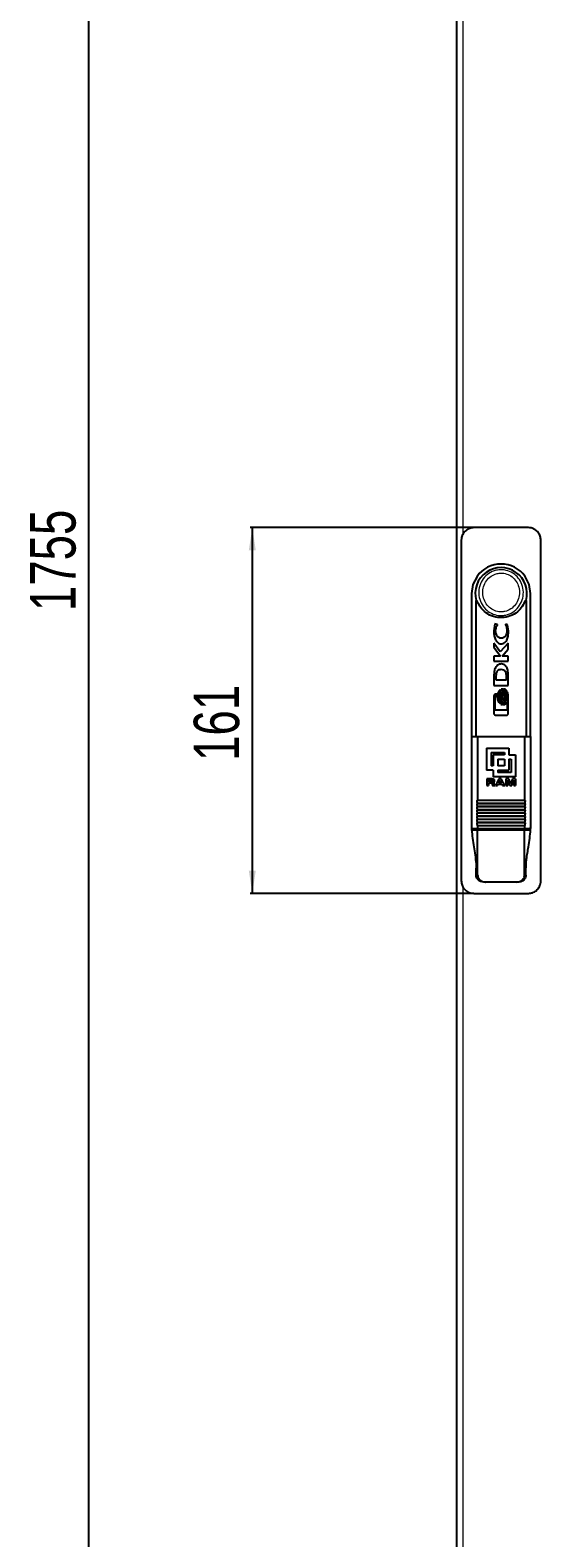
# Model space of a CAD drawing. Header units: millimetres. Extents: x -847 to 1903, y -1011 to 1043.
# Drawn here: x -847 to -622, y -348 to 316 of the extents above; entities that cross this region are included whole.
import ezdxf

# ---------------------------------------------------------------- set-up
doc = ezdxf.new("R2010")
doc.units = ezdxf.units.MM
doc.layers.add('FORMAT', color=7, linetype='Continuous')
doc.styles.add('SLDTEXTSTYLE0', font='TXT', dxfattribs={"width": 0.75})
doc.dimstyles.new('SLDDIMSTYLE0', dxfattribs={"dimtxt": 20, "dimasz": 10, "dimexe": 0, "dimexo": 0.0625, "dimgap": 5, "dimtad": 2, "dimdec": 1, "dimrnd": 1e-09, "dimzin": 12, "dimdsep": 46, "dimtxsty": 'SLDTEXTSTYLE0', "dimsah": 1, "dimcen": 0.09, "dimadec": 0, "dimazin": 3, "dimtfac": 1, "dimtofl": 0, "dimtmove": 0, "dimatfit": 3, "dimfxl": 0, "dimfrac": 2, "dimtolj": 1, "dimtzin": 12, "dimarcsym": 0})

# ---------------------------------------------------------------- blocks, each defined once
blk = doc.blocks.new('_D_1')
at = {"layer": 'FORMAT'}
for p, q in [((-658.98, 894.07), (-821.98, 894.07)), ((-820.98, -860.93), (-820.98, 894.07)), ((-658.98, -860.93), (-821.98, -860.93))]:
    blk.add_line(p, q, dxfattribs=at)
for points in [[(-820.98, 894.07), (-822.52, 884.07), (-819.44, 884.07)], [(-820.98, -860.93), (-819.44, -850.93), (-822.52, -850.93)]]:
    blk.add_solid(points, dxfattribs=at)
at = {"layer": 'FORMAT', "insert": (-846.76, 60.35), "char_height": 20, "attachment_point": 1, "rotation": 90, "style": 'SLDTEXTSTYLE0'}
blk.add_mtext('1755', dxfattribs=at)
blk = doc.blocks.new('_D_2')
at = {"layer": 'FORMAT'}
for p, q in [((-651.48, 97.07), (-749.98, 97.07)), ((-748.98, 97.07), (-748.98, -63.93)), ((-651.48, -63.93), (-749.98, -63.93))]:
    blk.add_line(p, q, dxfattribs=at)
for points in [[(-748.98, 97.07), (-750.52, 87.07), (-747.44, 87.07)], [(-748.98, -63.93), (-747.44, -53.93), (-750.52, -53.93)]]:
    blk.add_solid(points, dxfattribs=at)
at = {"layer": 'FORMAT', "insert": (-774.76, -5.6), "char_height": 20, "attachment_point": 1, "rotation": 90, "style": 'SLDTEXTSTYLE0'}
blk.add_mtext('161', dxfattribs=at)

msp = doc.modelspace()

# ---------------------------------------------------------------- linework, layer by layer
at = {"color": 7, "linetype": 'Continuous', "lineweight": 25}
for p, q in [((-658.97, -860.93), (-658.97, 894.07)), ((-627.47, 97.07), (-651.47, 97.07)), ((-656.97, 91.57), (-656.97, -58.43)), ((-621.97, -58.43), (-621.97, 91.57)), ((-652.47, 68.07), (-652.47, 5.24)), ((-626.47, 5.07), (-626.47, 68.07)), ((-650.47, 5.07), (-650.47, 65.07)), ((-650.47, 65.07), (-650.47, 65.07)), ((-628.47, 65.07), (-628.47, 5.07)), ((-628.47, 65.07), (-628.47, 65.07)), ((-642.17, 54.75), (-642.7, 51.59)), ((-641.09, 54.37), (-642.17, 54.75)), ((-641.09, 54.08), (-641.09, 54.37)), ((-636.68, 54.35), (-637.49, 54.63)), ((-637.49, 54.63), (-637.49, 54.39)), ((-636.25, 51.57), (-636.68, 54.35)), ((-639.83, 42.4), (-642.62, 46.2)), ((-642.62, 46.2), (-642.62, 44.5)), ((-642.62, 44.5), (-639.66, 40.51)), ((-639.66, 40.51), (-642.62, 40.51)), ((-642.62, 40.51), (-642.62, 38.29)), ((-636.33, 46.29), (-639.83, 42.4)), ((-638.97, 40.51), (-636.33, 43.55)), ((-636.33, 40.51), (-638.97, 40.51)), ((-636.33, 43.55), (-636.33, 46.29)), ((-636.33, 38.29), (-636.33, 40.51)), ((-642.62, 38.29), (-636.33, 38.29)), ((-636.35, 32.71), (-636.53, 34.33)), ((-642.61, 31.89), (-642.61, 27.65)), ((-642.61, 27.65), (-636.32, 27.65)), ((-641.66, 32.55), (-641.74, 31.58)), ((-641.74, 31.58), (-641.74, 30.02)), ((-641.74, 30.02), (-637.1, 30.02)), ((-637.1, 30.02), (-637.1, 31.44)), ((-636.32, 31.71), (-636.35, 32.71)), ((-636.32, 31.69), (-636.32, 31.71)), ((-636.32, 31.67), (-636.32, 31.69)), ((-636.32, 27.65), (-636.32, 31.67)), ((-642.62, 23.07), (-642.62, 15.22)), ((-642.11, 16.68), (-642.11, 22.93)), ((-642.11, 22.93), (-641.53, 22.93)), ((-641.53, 23.72), (-641.96, 23.72)), ((-641.53, 22.93), (-641.53, 23.72)), ((-639.51, 25.42), (-639.74, 25.57)), ((-638.77, 25.95), (-639.45, 25.95)), ((-639.38, 20), (-639.14, 20.28)), ((-639.14, 25.02), (-639.37, 25.3)), ((-639.03, 22.65), (-638.76, 24.21)), ((-638.75, 21.08), (-639.03, 22.65)), ((-638.76, 24.21), (-638.99, 24.77)), ((-638.98, 20.52), (-638.75, 21.08)), ((-637.68, 25.95), (-638.38, 25.95)), ((-636.81, 20.36), (-636.81, 16.68)), ((-636.33, 15.22), (-636.33, 23.07)), ((-636.81, 16.68), (-642.11, 16.68)), ((-641.96, 14.57), (-636.99, 14.57)), ((-639.8, 19.75), (-639.53, 19.89)), ((-639.6, 19.28), (-638.92, 19.28)), ((-638.53, 19.28), (-637.83, 19.28)), ((-652.44, 5.07), (-652.44, -35.43)), ((-652.44, 5.07), (-649.82, 5.07)), ((-649.82, 5.07), (-629.13, 5.07)), ((-649.82, 5.07), (-649.82, -22.93)), ((-645.82, 0.07), (-636.06, 0.07)), ((-645.82, 0.07), (-645.82, -9.69)), ((-636.06, 0.07), (-636.06, -2.86)), ((-629.13, 5.07), (-629.13, -22.93)), ((-629.13, 5.07), (-626.51, 5.07)), ((-626.51, 5.07), (-626.51, -35.43)), ((-643.86, -1.88), (-643.86, -7.74)), ((-643.86, -1.88), (-638.01, -1.88)), ((-642.89, -2.86), (-642.89, -7.74)), ((-638.01, -2.86), (-642.89, -2.86)), ((-640.94, -4.81), (-640.94, -7.74)), ((-640.94, -4.81), (-638.01, -4.81)), ((-638.01, -1.88), (-638.01, -2.86)), ((-638.01, -4.81), (-638.01, -7.74)), ((-636.06, -2.86), (-633.13, -2.86)), ((-636.06, -4.81), (-636.06, -9.69)), ((-636.06, -4.81), (-635.08, -4.81)), ((-635.08, -4.81), (-635.08, -10.67)), ((-633.13, -2.86), (-633.13, -12.62)), ((-642.89, -9.69), (-645.82, -9.69)), ((-642.89, -7.74), (-643.86, -7.74)), ((-642.89, -9.69), (-642.89, -12.62)), ((-633.13, -12.62), (-642.89, -12.62)), ((-638.01, -7.74), (-640.94, -7.74)), ((-640.94, -9.69), (-640.94, -10.67)), ((-640.94, -9.69), (-636.06, -9.69)), ((-635.08, -10.67), (-640.94, -10.67)), ((-643.75, -13.49), (-645.81, -13.49)), ((-645.81, -13.49), (-645.81, -16.46)), ((-645.81, -16.46), (-644.94, -16.46)), ((-644.94, -13.99), (-644.94, -14.79)), ((-644.94, -13.99), (-643.87, -13.99)), ((-643.91, -14.79), (-644.94, -14.79)), ((-644.94, -15.28), (-644.94, -16.46)), ((-644.94, -15.28), (-644.01, -15.28)), ((-643.38, -15.76), (-643.36, -16.08)), ((-643.23, -16.46), (-642.27, -16.46)), ((-642.44, -16.03), (-642.46, -15.67)), ((-642.44, -16.03), (-642.44, -16.04)), ((-642.27, -16.37), (-642.27, -16.46)), ((-640.43, -13.49), (-641.97, -16.46)), ((-641.97, -16.46), (-641.03, -16.46)), ((-641.03, -16.46), (-640.75, -15.85)), ((-640.75, -15.85), (-639.08, -15.85)), ((-640.52, -15.36), (-639.92, -14.09)), ((-639.32, -15.36), (-640.52, -15.36)), ((-639.41, -13.49), (-640.43, -13.49)), ((-639.92, -14.09), (-639.32, -15.36)), ((-637.86, -16.46), (-639.41, -13.49)), ((-639.08, -15.85), (-638.79, -16.46)), ((-638.79, -16.46), (-637.86, -16.46)), ((-636.09, -13.49), (-637.4, -13.49)), ((-637.4, -13.49), (-637.4, -16.46)), ((-637.4, -16.46), (-636.56, -16.46)), ((-636.56, -14.07), (-636.56, -16.46)), ((-636.56, -14.07), (-635.68, -16.46)), ((-635.23, -15.75), (-636.09, -13.49)), ((-635.68, -16.46), (-634.77, -16.46)), ((-634.38, -13.49), (-635.23, -15.75)), ((-634.77, -16.46), (-633.9, -14.07)), ((-633.06, -13.49), (-634.38, -13.49)), ((-633.9, -14.07), (-633.9, -16.46)), ((-633.9, -16.46), (-633.06, -16.46)), ((-633.06, -13.49), (-633.06, -16.46)), ((-650.07, -23.03), (-649.87, -23.03)), ((-650.07, -24.43), (-649.87, -24.43)), ((-650.07, -25.83), (-649.87, -25.83)), ((-629.08, -23.03), (-649.87, -23.03)), ((-629.08, -24.43), (-649.87, -24.43)), ((-629.08, -25.83), (-649.87, -25.83)), ((-629.08, -23.03), (-628.87, -23.03)), ((-629.08, -24.43), (-628.87, -24.43)), ((-629.08, -25.83), (-628.87, -25.83)), ((-650.07, -27.23), (-649.87, -27.23)), ((-650.07, -28.63), (-649.87, -28.63)), ((-650.07, -30.03), (-649.87, -30.03)), ((-650.07, -31.43), (-649.87, -31.43)), ((-650.07, -32.83), (-649.87, -32.83)), ((-629.08, -27.23), (-649.87, -27.23)), ((-629.08, -28.63), (-649.87, -28.63)), ((-629.08, -30.03), (-649.87, -30.03)), ((-629.08, -31.43), (-649.87, -31.43)), ((-629.08, -32.83), (-649.87, -32.83)), ((-629.08, -27.23), (-628.87, -27.23)), ((-629.08, -28.63), (-628.87, -28.63)), ((-629.08, -30.03), (-628.87, -30.03)), ((-629.08, -31.43), (-628.87, -31.43)), ((-629.08, -32.83), (-628.87, -32.83)), ((-652.47, -34.93), (-652.43, -35.93)), ((-652.44, -35.43), (-649.82, -35.43)), ((-652.44, -35.93), (-649.82, -35.93)), ((-650.47, -35.93), (-650.47, -35.43)), ((-649.82, -34.13), (-649.82, -35.43)), ((-649.82, -35.43), (-629.13, -35.43)), ((-649.82, -55.93), (-649.82, -35.93)), ((-649.82, -35.93), (-629.13, -35.93)), ((-629.13, -34.13), (-629.13, -35.43)), ((-629.13, -35.43), (-626.51, -35.43)), ((-629.13, -55.93), (-629.13, -35.93)), ((-629.13, -35.93), (-626.51, -35.93)), ((-628.47, -35.43), (-628.47, -35.93)), ((-626.51, -35.93), (-626.47, -34.93)), ((-650.43, -55.93), (-650.43, -52.84)), ((-628.51, -55.93), (-628.51, -52.84)), ((-646.2, -58.93), (-647.13, -58.93)), ((-632.74, -58.93), (-646.2, -58.93)), ((-631.81, -58.93), (-632.74, -58.93)), ((-651.47, -63.93), (-627.47, -63.93))]:
    msp.add_line(p, q, dxfattribs=at)
at = {"color": 8, "linetype": 'Continuous', "lineweight": 18}
for p, q in [((-656.37, 891.47), (-656.37, 93.91)), ((-649.82, -22.93), (-629.13, -22.93)), ((-650.43, -55.93), (-649.82, -55.93)), ((-629.13, -55.93), (-628.51, -55.93)), ((-656.37, -60.77), (-656.37, -858.33))]:
    msp.add_line(p, q, dxfattribs=at)
at = {"color": 7, "linetype": 'Continuous', "lineweight": 25, "flags": 128}
for points in [[(-650.07, 75.6), (-651.86, 72.02), (-652.47, 68.07)], [(-626.47, 68.07), (-627.09, 72.02), (-628.87, 75.6)]]:
    msp.add_lwpolyline(points, dxfattribs=at)
at = {"color": 7, "linetype": 'Continuous', "lineweight": 25}
for radius, start, end in [(13, 35.39435, 144.60565), (11.4, 344.74488, 195.25752)]:
    msp.add_arc((-639.47, 68.07), radius, start, end, dxfattribs=at)
for points, knots in [([(-651.47, 97.07), (-652.09, 97.01), (-653.33, 96.89), (-654.98, 95.94), (-656.22, 94.54), (-656.88, 93), (-656.95, 91.98), (-656.97, 91.57)], [0, 0, 0, 0, 0.214694, 0.429388, 0.644082, 0.858775, 1, 1, 1, 1]), ([(-621.97, 91.57), (-622.03, 92.19), (-622.15, 93.43), (-623.1, 95.07), (-624.5, 96.32), (-626.04, 96.98), (-627.07, 97.04), (-627.47, 97.07)], [0, 0, 0, 0, 0.21469, 0.42938, 0.644073, 0.858767, 1, 1, 1, 1]), ([(-628.47, 65.07), (-628.55, 64.93), (-628.65, 64.73), (-628.84, 64.79), (-628.89, 64.86), (-628.91, 64.85), (-628.94, 64.81), (-629.02, 64.66), (-629.28, 64.07), (-629.96, 62.56), (-631.63, 60.39), (-634.48, 58.37), (-638.09, 57.32), (-641.89, 57.49), (-645.44, 58.88), (-647.98, 61.12), (-649.31, 63.18), (-649.8, 64.41), (-649.99, 64.78), (-650.02, 64.83), (-650.04, 64.85), (-650.07, 64.84), (-650.16, 64.77), (-650.33, 64.74), (-650.42, 64.95), (-650.47, 65.07)], [0, 0, 0, 0, 0.060692, 0.080559, 0.084233, 0.085855, 0.088471, 0.091889, 0.103809, 0.149034, 0.239401, 0.348151, 0.458941, 0.571184, 0.683835, 0.795847, 0.869755, 0.906685, 0.910125, 0.912835, 0.914679, 0.916548, 0.924403, 0.955953, 1, 1, 1, 1]), ([(-641.88, 51.65), (-641.84, 52.09), (-641.78, 52.96), (-641.32, 53.71), (-641.09, 54.08)], [0, 0, 0, 0, 0.500963, 1, 1, 1, 1]), ([(-637.49, 54.39), (-637.32, 53.95), (-636.99, 53.07), (-636.95, 52.12), (-636.93, 51.65)], [0, 0, 0, 0, 0.500084, 1, 1, 1, 1]), ([(-642.7, 51.59), (-642.67, 51), (-642.62, 49.82), (-642.12, 48.11), (-641.38, 46.8), (-640.55, 46.15), (-640, 45.92), (-639.7, 45.89), (-639.55, 45.88)], [0, 0, 0, 0, 0.250282, 0.499393, 0.748791, 0.874699, 0.937286, 1, 1, 1, 1]), ([(-639.4, 48.39), (-639.59, 48.4), (-639.97, 48.44), (-640.48, 48.7), (-640.92, 49.05), (-641.39, 49.64), (-641.79, 50.52), (-641.85, 51.27), (-641.88, 51.65)], [0, 0, 0, 0, 0.124416, 0.248357, 0.373982, 0.500169, 0.7494, 1, 1, 1, 1]), ([(-639.55, 45.88), (-639.25, 45.91), (-638.63, 45.96), (-637.8, 46.43), (-637.19, 47.13), (-636.64, 48.23), (-636.3, 49.74), (-636.26, 50.96), (-636.25, 51.57)], [0, 0, 0, 0, 0.125262, 0.250124, 0.375384, 0.500707, 0.750322, 1, 1, 1, 1]), ([(-636.93, 51.65), (-636.96, 51.27), (-637.01, 50.52), (-637.41, 49.65), (-637.88, 49.06), (-638.32, 48.69), (-638.83, 48.44), (-639.21, 48.4), (-639.4, 48.39)], [0, 0, 0, 0, 0.249965, 0.497821, 0.623014, 0.748581, 0.874284, 1, 1, 1, 1]), ([(-641.96, 35.42), (-642.09, 35.15), (-642.35, 34.6), (-642.55, 33.4), (-642.59, 32.49), (-642.61, 31.89)], [0, 0, 0, 0, 0.249362, 0.499672, 1, 1, 1, 1]), ([(-636.53, 34.33), (-636.62, 34.63), (-636.8, 35.23), (-637.31, 36.02), (-638, 36.65), (-638.86, 37.06), (-639.81, 37.1), (-640.7, 36.79), (-641.44, 36.19), (-641.79, 35.68), (-641.96, 35.42)], [0, 0, 0, 0, 0.125557, 0.25014, 0.375477, 0.500068, 0.624419, 0.749377, 0.874071, 1, 1, 1, 1]), ([(-639.45, 34.57), (-639.73, 34.56), (-640.16, 34.55), (-640.7, 34.37), (-641.06, 34.12), (-641.3, 33.77), (-641.51, 33.24), (-641.6, 32.83), (-641.66, 32.55)], [0, 0, 0, 0, 0.249432, 0.37514, 0.499356, 0.623458, 0.749245, 1, 1, 1, 1]), ([(-637.1, 31.44), (-637.11, 31.81), (-637.13, 32.56), (-637.33, 33.52), (-637.81, 34.12), (-638.48, 34.52), (-639.06, 34.55), (-639.45, 34.57)], [0, 0, 0, 0, 0.248427, 0.497372, 0.622903, 0.74851, 1, 1, 1, 1]), ([(-641.96, 23.72), (-642.04, 23.71), (-642.21, 23.69), (-642.43, 23.54), (-642.56, 23.36), (-642.61, 23.2), (-642.61, 23.11), (-642.62, 23.07)], [0, 0, 0, 0, 0.249445, 0.498999, 0.74851, 0.873859, 1, 1, 1, 1]), ([(-639.74, 25.57), (-639.87, 25.51), (-640.13, 25.38), (-640.54, 24.97), (-640.9, 24.34), (-641.15, 23.51), (-641.18, 22.94), (-641.19, 22.65)], [0, 0, 0, 0, 0.1246, 0.248977, 0.500405, 0.749333, 1, 1, 1, 1]), ([(-641.19, 22.65), (-641.18, 22.37), (-641.15, 21.81), (-640.91, 20.99), (-640.57, 20.37), (-640.17, 19.95), (-639.92, 19.82), (-639.8, 19.75)], [0, 0, 0, 0, 0.2487307, 0.4973773, 0.750528, 0.8752331, 1, 1, 1, 1]), ([(-640.68, 22.65), (-640.63, 23.17), (-640.56, 23.95), (-640.11, 24.91), (-639.71, 25.25), (-639.51, 25.42)], [0, 0, 0, 0, 0.4989654, 0.749922, 1, 1, 1, 1]), ([(-639.53, 19.89), (-639.73, 20.06), (-640.12, 20.41), (-640.56, 21.36), (-640.63, 22.13), (-640.68, 22.65)], [0, 0, 0, 0, 0.249575, 0.500842, 1, 1, 1, 1]), ([(-639.37, 25.3), (-639.54, 25.13), (-639.88, 24.77), (-640.27, 23.86), (-640.34, 23.14), (-640.38, 22.65)], [0, 0, 0, 0, 0.2501927, 0.5001584, 1, 1, 1, 1]), ([(-640.38, 22.65), (-640.34, 22.17), (-640.27, 21.44), (-639.88, 20.54), (-639.55, 20.18), (-639.38, 20)], [0, 0, 0, 0, 0.499584, 0.749527, 1, 1, 1, 1]), ([(-639.87, 22.65), (-639.84, 23.07), (-639.8, 23.71), (-639.5, 24.5), (-639.26, 24.85), (-639.14, 25.02)], [0, 0, 0, 0, 0.50146, 0.750257, 1, 1, 1, 1]), ([(-639.14, 20.28), (-639.26, 20.45), (-639.5, 20.8), (-639.79, 21.6), (-639.84, 22.23), (-639.87, 22.65)], [0, 0, 0, 0, 0.250895, 0.500775, 1, 1, 1, 1]), ([(-638.1, 22.65), (-638.15, 22), (-638.23, 21.03), (-638.74, 20.01), (-639.16, 19.51), (-639.45, 19.36), (-639.6, 19.28)], [0, 0, 0, 0, 0.497146, 0.748374, 0.87465, 1, 1, 1, 1]), ([(-638.99, 24.77), (-639.15, 24.44), (-639.49, 23.77), (-639.52, 23.02), (-639.54, 22.65)], [0, 0, 0, 0, 0.498433, 1, 1, 1, 1]), ([(-639.54, 22.65), (-639.52, 22.27), (-639.49, 21.52), (-639.15, 20.85), (-638.98, 20.52)], [0, 0, 0, 0, 0.501471, 1, 1, 1, 1]), ([(-639.45, 25.95), (-639.32, 25.86), (-639.06, 25.68), (-638.68, 25.18), (-638.22, 24.2), (-638.15, 23.27), (-638.1, 22.65)], [0, 0, 0, 0, 0.1256783, 0.2511395, 0.5015899, 1, 1, 1, 1]), ([(-638.92, 19.28), (-638.78, 19.36), (-638.49, 19.51), (-638.07, 20.01), (-637.56, 21.03), (-637.48, 22), (-637.43, 22.65)], [0, 0, 0, 0, 0.125292, 0.251009, 0.501049, 1, 1, 1, 1]), ([(-637.43, 22.65), (-637.48, 23.27), (-637.54, 24.19), (-638.01, 25.18), (-638.38, 25.68), (-638.64, 25.86), (-638.77, 25.95)], [0, 0, 0, 0, 0.496168, 0.747703, 0.874111, 1, 1, 1, 1]), ([(-637.04, 22.65), (-637.09, 22), (-637.16, 21.03), (-637.67, 20.01), (-638.1, 19.51), (-638.39, 19.36), (-638.53, 19.28)], [0, 0, 0, 0, 0.497154, 0.74838, 0.874653, 1, 1, 1, 1]), ([(-638.38, 25.95), (-638.25, 25.86), (-637.99, 25.68), (-637.62, 25.18), (-637.15, 24.2), (-637.08, 23.27), (-637.04, 22.65)], [0, 0, 0, 0, 0.125677, 0.251137, 0.501585, 1, 1, 1, 1]), ([(-637.83, 19.28), (-637.72, 19.34), (-637.49, 19.45), (-637.12, 19.8), (-636.94, 20.14), (-636.81, 20.36)], [0, 0, 0, 0, 0.248111, 0.495863, 1, 1, 1, 1]), ([(-636.33, 23.07), (-636.35, 23.34), (-636.4, 23.89), (-636.69, 24.66), (-637.02, 25.26), (-637.34, 25.71), (-637.57, 25.87), (-637.68, 25.95)], [0, 0, 0, 0, 0.249822, 0.49931, 0.748741, 0.874879, 1, 1, 1, 1]), ([(-642.62, 15.22), (-642.61, 15.18), (-642.61, 15.09), (-642.56, 14.93), (-642.43, 14.75), (-642.21, 14.6), (-642.04, 14.58), (-641.96, 14.57)], [0, 0, 0, 0, 0.125388, 0.250591, 0.500192, 0.749805, 1, 1, 1, 1]), ([(-636.99, 14.57), (-636.9, 14.58), (-636.73, 14.6), (-636.51, 14.75), (-636.39, 14.93), (-636.33, 15.09), (-636.33, 15.18), (-636.33, 15.22)], [0, 0, 0, 0, 0.249437, 0.498997, 0.748516, 0.87386, 1, 1, 1, 1]), ([(-644.01, -15.28), (-643.9, -15.28), (-643.74, -15.29), (-643.57, -15.35), (-643.48, -15.41), (-643.42, -15.52), (-643.39, -15.64), (-643.38, -15.73), (-643.38, -15.76)], [0, 0, 0, 0, 0.362307, 0.499762, 0.603895, 0.707751, 0.888159, 1, 1, 1, 1]), ([(-643.22, -14.39), (-643.23, -14.43), (-643.23, -14.51), (-643.29, -14.61), (-643.38, -14.69), (-643.58, -14.78), (-643.77, -14.78), (-643.91, -14.79)], [0, 0, 0, 0, 0.144848, 0.259554, 0.374146, 0.548842, 1, 1, 1, 1]), ([(-643.87, -13.99), (-643.73, -13.99), (-643.55, -14), (-643.35, -14.1), (-643.27, -14.19), (-643.23, -14.29), (-643.23, -14.36), (-643.22, -14.39)], [0, 0, 0, 0, 0.464779, 0.639498, 0.766783, 0.894486, 1, 1, 1, 1]), ([(-642.35, -14.33), (-642.36, -14.23), (-642.37, -14.07), (-642.48, -13.86), (-642.67, -13.69), (-643.09, -13.51), (-643.48, -13.5), (-643.75, -13.49)], [0, 0, 0, 0, 0.149141, 0.264134, 0.378852, 0.560232, 1, 1, 1, 1]), ([(-643.36, -16.08), (-643.36, -16.11), (-643.35, -16.18), (-643.33, -16.31), (-643.28, -16.4), (-643.24, -16.45), (-643.23, -16.46)], [0, 0, 0, 0, 0.2561394, 0.5126978, 0.9190221, 1, 1, 1, 1]), ([(-642.98, -15.02), (-642.87, -14.99), (-642.69, -14.94), (-642.49, -14.77), (-642.38, -14.58), (-642.35, -14.42), (-642.35, -14.34), (-642.35, -14.33)], [0, 0, 0, 0, 0.331473, 0.546481, 0.762526, 0.960277, 1, 1, 1, 1]), ([(-642.46, -15.67), (-642.47, -15.57), (-642.49, -15.41), (-642.6, -15.21), (-642.76, -15.09), (-642.9, -15.05), (-642.98, -15.02)], [0, 0, 0, 0, 0.336422, 0.52346, 0.710673, 1, 1, 1, 1]), ([(-642.27, -16.37), (-642.3, -16.36), (-642.35, -16.33), (-642.4, -16.25), (-642.44, -16.15), (-642.44, -16.07), (-642.44, -16.04)], [0, 0, 0, 0, 0.20263, 0.420406, 0.728008, 1, 1, 1, 1]), ([(-649.82, -24.33), (-649.86, -24.11), (-649.92, -23.79), (-650.01, -23.35), (-650.05, -23.14), (-650.07, -23.03)], [0, 0, 0, 0, 0.499993, 0.749996, 1, 1, 1, 1]), ([(-649.82, -25.73), (-649.86, -25.51), (-649.92, -25.19), (-650.01, -24.75), (-650.05, -24.54), (-650.07, -24.43)], [0, 0, 0, 0, 0.499993, 0.749996, 1, 1, 1, 1]), ([(-649.82, -27.13), (-649.86, -26.91), (-649.92, -26.59), (-650.01, -26.15), (-650.05, -25.94), (-650.07, -25.83)], [0, 0, 0, 0, 0.499993, 0.749996, 1, 1, 1, 1]), ([(-649.87, -23.03), (-649.86, -23.03), (-649.85, -23.02), (-649.83, -23), (-649.82, -22.97), (-649.82, -22.95), (-649.82, -22.93), (-649.82, -22.93)], [0, 0, 0, 0, 0.295691, 0.568687, 0.759853, 0.951912, 1, 1, 1, 1]), ([(-649.87, -24.43), (-649.86, -24.43), (-649.85, -24.42), (-649.83, -24.4), (-649.82, -24.37), (-649.82, -24.35), (-649.82, -24.33), (-649.82, -24.33)], [0, 0, 0, 0, 0.295691, 0.568687, 0.759853, 0.951912, 1, 1, 1, 1]), ([(-649.87, -25.83), (-649.86, -25.83), (-649.85, -25.82), (-649.83, -25.8), (-649.82, -25.77), (-649.82, -25.75), (-649.82, -25.73), (-649.82, -25.73)], [0, 0, 0, 0, 0.2956914, 0.5686867, 0.7598531, 0.9519121, 1, 1, 1, 1]), ([(-629.13, -22.93), (-629.13, -22.94), (-629.13, -22.96), (-629.12, -22.99), (-629.11, -23.01), (-629.09, -23.02), (-629.08, -23.03), (-629.08, -23.03)], [0, 0, 0, 0, 0.1717087, 0.3429843, 0.5250053, 0.735802, 1, 1, 1, 1]), ([(-628.87, -23.03), (-628.89, -23.14), (-628.94, -23.41), (-629.03, -23.84), (-629.1, -24.17), (-629.13, -24.33)], [0, 0, 0, 0, 0.249996, 0.624995, 1, 1, 1, 1]), ([(-629.13, -24.33), (-629.13, -24.34), (-629.13, -24.36), (-629.12, -24.39), (-629.11, -24.41), (-629.09, -24.42), (-629.08, -24.43), (-629.08, -24.43)], [0, 0, 0, 0, 0.171709, 0.342984, 0.525005, 0.735802, 1, 1, 1, 1]), ([(-628.87, -24.43), (-628.89, -24.54), (-628.94, -24.81), (-629.03, -25.24), (-629.1, -25.57), (-629.13, -25.73)], [0, 0, 0, 0, 0.249996, 0.624995, 1, 1, 1, 1]), ([(-629.13, -25.73), (-629.13, -25.74), (-629.13, -25.76), (-629.12, -25.79), (-629.11, -25.81), (-629.09, -25.82), (-629.08, -25.83), (-629.08, -25.83)], [0, 0, 0, 0, 0.1717087, 0.3429843, 0.5250053, 0.735802, 1, 1, 1, 1]), ([(-628.87, -25.83), (-628.89, -25.94), (-628.94, -26.21), (-629.03, -26.64), (-629.1, -26.97), (-629.13, -27.13)], [0, 0, 0, 0, 0.249996, 0.624995, 1, 1, 1, 1]), ([(-649.82, -28.53), (-649.86, -28.31), (-649.92, -27.99), (-650.01, -27.55), (-650.05, -27.34), (-650.07, -27.23)], [0, 0, 0, 0, 0.499993, 0.749996, 1, 1, 1, 1]), ([(-649.82, -29.93), (-649.86, -29.71), (-649.92, -29.39), (-650.01, -28.95), (-650.05, -28.74), (-650.07, -28.63)], [0, 0, 0, 0, 0.4999933, 0.7499958, 1, 1, 1, 1]), ([(-649.82, -31.33), (-649.86, -31.11), (-649.92, -30.79), (-650.01, -30.35), (-650.05, -30.14), (-650.07, -30.03)], [0, 0, 0, 0, 0.499993, 0.749996, 1, 1, 1, 1]), ([(-649.82, -32.73), (-649.86, -32.51), (-649.92, -32.19), (-650.01, -31.75), (-650.05, -31.54), (-650.07, -31.43)], [0, 0, 0, 0, 0.499993, 0.749996, 1, 1, 1, 1]), ([(-649.82, -34.13), (-649.86, -33.91), (-649.92, -33.59), (-650.01, -33.15), (-650.05, -32.94), (-650.07, -32.83)], [0, 0, 0, 0, 0.499993, 0.749996, 1, 1, 1, 1]), ([(-649.87, -27.23), (-649.86, -27.23), (-649.85, -27.22), (-649.83, -27.2), (-649.82, -27.17), (-649.82, -27.15), (-649.82, -27.13), (-649.82, -27.13)], [0, 0, 0, 0, 0.2956914, 0.5686867, 0.7598531, 0.9519121, 1, 1, 1, 1]), ([(-649.87, -28.63), (-649.86, -28.63), (-649.85, -28.62), (-649.83, -28.6), (-649.82, -28.57), (-649.82, -28.55), (-649.82, -28.53), (-649.82, -28.53)], [0, 0, 0, 0, 0.295691, 0.568687, 0.759853, 0.951912, 1, 1, 1, 1]), ([(-649.87, -30.03), (-649.86, -30.03), (-649.85, -30.02), (-649.83, -30), (-649.82, -29.97), (-649.82, -29.95), (-649.82, -29.93), (-649.82, -29.93)], [0, 0, 0, 0, 0.295691, 0.568687, 0.759853, 0.951912, 1, 1, 1, 1]), ([(-649.87, -31.43), (-649.86, -31.43), (-649.85, -31.42), (-649.83, -31.4), (-649.82, -31.37), (-649.82, -31.35), (-649.82, -31.33), (-649.82, -31.33)], [0, 0, 0, 0, 0.295691, 0.568687, 0.759853, 0.951912, 1, 1, 1, 1]), ([(-649.87, -32.83), (-649.86, -32.83), (-649.85, -32.82), (-649.83, -32.8), (-649.82, -32.77), (-649.82, -32.75), (-649.82, -32.73), (-649.82, -32.73)], [0, 0, 0, 0, 0.295691, 0.568687, 0.759853, 0.951912, 1, 1, 1, 1]), ([(-629.13, -27.13), (-629.13, -27.14), (-629.13, -27.16), (-629.12, -27.19), (-629.11, -27.21), (-629.09, -27.22), (-629.08, -27.23), (-629.08, -27.23)], [0, 0, 0, 0, 0.171709, 0.342984, 0.525005, 0.735802, 1, 1, 1, 1]), ([(-628.87, -27.23), (-628.89, -27.34), (-628.94, -27.61), (-629.03, -28.04), (-629.1, -28.37), (-629.13, -28.53)], [0, 0, 0, 0, 0.249996, 0.6249953, 1, 1, 1, 1]), ([(-629.13, -28.53), (-629.13, -28.54), (-629.13, -28.56), (-629.12, -28.59), (-629.11, -28.61), (-629.09, -28.62), (-629.08, -28.63), (-629.08, -28.63)], [0, 0, 0, 0, 0.171709, 0.342984, 0.525005, 0.735802, 1, 1, 1, 1]), ([(-628.87, -28.63), (-628.89, -28.74), (-628.94, -29.01), (-629.03, -29.44), (-629.1, -29.77), (-629.13, -29.93)], [0, 0, 0, 0, 0.249996, 0.624995, 1, 1, 1, 1]), ([(-629.13, -29.93), (-629.13, -29.94), (-629.13, -29.96), (-629.12, -29.99), (-629.11, -30.01), (-629.09, -30.02), (-629.08, -30.03), (-629.08, -30.03)], [0, 0, 0, 0, 0.171709, 0.342984, 0.525005, 0.735802, 1, 1, 1, 1]), ([(-628.87, -30.03), (-628.89, -30.14), (-628.94, -30.41), (-629.03, -30.84), (-629.1, -31.17), (-629.13, -31.33)], [0, 0, 0, 0, 0.249996, 0.624995, 1, 1, 1, 1]), ([(-629.13, -31.33), (-629.13, -31.34), (-629.13, -31.36), (-629.12, -31.39), (-629.11, -31.41), (-629.09, -31.42), (-629.08, -31.43), (-629.08, -31.43)], [0, 0, 0, 0, 0.171709, 0.342984, 0.525005, 0.735802, 1, 1, 1, 1]), ([(-628.87, -31.43), (-628.89, -31.54), (-628.94, -31.81), (-629.03, -32.24), (-629.1, -32.57), (-629.13, -32.73)], [0, 0, 0, 0, 0.249996, 0.624995, 1, 1, 1, 1]), ([(-629.13, -32.73), (-629.13, -32.74), (-629.13, -32.76), (-629.12, -32.79), (-629.11, -32.81), (-629.09, -32.82), (-629.08, -32.83), (-629.08, -32.83)], [0, 0, 0, 0, 0.171709, 0.342984, 0.525005, 0.735802, 1, 1, 1, 1]), ([(-628.87, -32.83), (-628.89, -32.94), (-628.94, -33.21), (-629.03, -33.64), (-629.1, -33.97), (-629.13, -34.13)], [0, 0, 0, 0, 0.249996, 0.624995, 1, 1, 1, 1]), ([(-652.44, -35.93), (-652.33, -37.17), (-652.12, -39.66), (-651.71, -42.21), (-651.5, -43.48)], [0, 0, 0, 0, 0.499713, 1, 1, 1, 1]), ([(-627.44, -43.48), (-627.24, -42.21), (-626.83, -39.67), (-626.61, -37.18), (-626.51, -35.93)], [0, 0, 0, 0, 0.499209, 1, 1, 1, 1]), ([(-651.5, -43.48), (-651.31, -44.65), (-650.92, -47.02), (-650.49, -50.22), (-650.45, -52.22), (-650.43, -52.84)], [0, 0, 0, 0, 0.401015, 0.812371, 1, 1, 1, 1]), ([(-628.51, -52.84), (-628.5, -52.17), (-628.47, -50.81), (-628.23, -48.55), (-627.87, -46.07), (-627.59, -44.35), (-627.44, -43.48)], [0, 0, 0, 0, 0.200882, 0.40717, 0.701581, 1, 1, 1, 1]), ([(-656.97, -58.43), (-656.91, -59.05), (-656.79, -60.28), (-655.84, -61.93), (-654.45, -63.18), (-652.9, -63.83), (-651.88, -63.9), (-651.47, -63.93)], [0, 0, 0, 0, 0.21469, 0.42938, 0.644073, 0.858767, 1, 1, 1, 1]), ([(-647.13, -58.93), (-647.54, -58.89), (-648.34, -58.82), (-649.4, -58.21), (-650.12, -57.34), (-650.41, -56.52), (-650.43, -56.06), (-650.43, -55.93)], [0, 0, 0, 0, 0.244194, 0.488981, 0.716656, 0.923156, 1, 1, 1, 1]), ([(-649.82, -55.93), (-649.78, -56.23), (-649.72, -56.82), (-649.25, -57.61), (-648.55, -58.28), (-647.56, -58.77), (-646.72, -58.92), (-646.25, -58.93), (-646.2, -58.93)], [0, 0, 0, 0, 0.169896, 0.33938, 0.519039, 0.726848, 0.970472, 1, 1, 1, 1]), ([(-632.74, -58.93), (-632.24, -58.88), (-631.32, -58.79), (-630.21, -58.15), (-629.48, -57.34), (-629.16, -56.55), (-629.14, -56.07), (-629.13, -55.93)], [0, 0, 0, 0, 0.292704, 0.526599, 0.722431, 0.919267, 1, 1, 1, 1]), ([(-628.51, -55.93), (-628.54, -56.25), (-628.61, -56.88), (-629.1, -57.73), (-629.84, -58.4), (-630.78, -58.85), (-631.47, -58.9), (-631.81, -58.93)], [0, 0, 0, 0, 0.1918411, 0.383469, 0.5809611, 0.7934617, 1, 1, 1, 1]), ([(-627.47, -63.93), (-626.85, -63.87), (-625.62, -63.75), (-623.97, -62.8), (-622.72, -61.4), (-622.07, -59.86), (-622, -58.83), (-621.97, -58.43)], [0, 0, 0, 0, 0.214694, 0.429388, 0.644082, 0.858775, 1, 1, 1, 1])]:
    msp.add_open_spline(points, degree=3, knots=knots, dxfattribs=at)
at = {"color": 8, "linetype": 'Continuous', "lineweight": 18}
for points, knots in [([(-639.47, 58.37), (-639.87, 58.39), (-641.33, 58.45), (-643.81, 59.22), (-646.47, 61.14), (-648.41, 63.89), (-649.39, 67.18), (-649.25, 70.68), (-647.96, 73.95), (-645.66, 76.56), (-642.99, 78.02), (-640.12, 78.65), (-637.21, 78.46), (-634.2, 77.19), (-631.74, 74.99), (-630.1, 72.06), (-629.47, 68.66), (-630, 65.18), (-631.65, 62.06), (-634.22, 59.72), (-636.99, 58.53), (-638.79, 58.42), (-639.47, 58.37)], [0, 0, 0, 0, 0.01915, 0.070299, 0.121827, 0.174622, 0.228963, 0.28448, 0.340377, 0.39571, 0.449678, 0.484245, 0.535714, 0.587166, 0.639036, 0.692345, 0.747141, 0.802884, 0.858699, 0.913653, 0.967076, 1, 1, 1, 1]), ([(-639.47, 60.01), (-638.91, 60.04), (-637.42, 60.14), (-635.13, 61.16), (-633.01, 63.13), (-631.66, 65.77), (-631.23, 68.71), (-631.74, 71.57), (-633.09, 74.05), (-635.12, 75.91), (-637.6, 76.99), (-640.01, 77.15), (-642.38, 76.62), (-644.58, 75.38), (-646.47, 73.17), (-647.54, 70.41), (-647.65, 67.46), (-646.84, 64.68), (-645.25, 62.36), (-643.05, 60.73), (-641.01, 60.07), (-639.8, 60.02), (-639.47, 60.01)], [0, 0, 0, 0, 0.032506, 0.085412, 0.140305, 0.196499, 0.252896, 0.308321, 0.361968, 0.413756, 0.464741, 0.515546, 0.549704, 0.603293, 0.658705, 0.7151, 0.771298, 0.826196, 0.879196, 0.930504, 0.981097, 1, 1, 1, 1])]:
    msp.add_open_spline(points, degree=3, knots=knots, dxfattribs=at)
at = {"color": 7, "linetype": 'Continuous', "lineweight": 25}
for points in [[(-629.13, -24.33), (-632.58, -24.33), (-639.47, -24.33), (-646.37, -24.33), (-649.82, -24.33)], [(-629.13, -25.73), (-632.58, -25.73), (-639.47, -25.73), (-646.37, -25.73), (-649.82, -25.73)], [(-629.13, -27.13), (-632.58, -27.13), (-639.47, -27.13), (-646.37, -27.13), (-649.82, -27.13)], [(-629.13, -28.53), (-632.58, -28.53), (-639.47, -28.53), (-646.37, -28.53), (-649.82, -28.53)], [(-629.13, -29.93), (-632.58, -29.93), (-639.47, -29.93), (-646.37, -29.93), (-649.82, -29.93)], [(-629.13, -31.33), (-632.58, -31.33), (-639.47, -31.33), (-646.37, -31.33), (-649.82, -31.33)], [(-629.13, -32.73), (-632.58, -32.73), (-639.47, -32.73), (-646.37, -32.73), (-649.82, -32.73)], [(-629.13, -34.13), (-632.58, -34.13), (-639.47, -34.13), (-646.37, -34.13), (-649.82, -34.13)]]:
    msp.add_open_spline(points, degree=3, dxfattribs=at)

# ---------------------------------------------------------------- dimensions: what is measured, and where the dimension line sits
at = {"layer": 'FORMAT'}
for base, p1, p2, picture, middle in [((-820.98, 894.07), (-658.97, -860.93), (-658.97, 894.07), '_D_1', (-820.98, 89.91)), ((-748.98, -63.93), (-651.47, 97.07), (-651.47, -63.93), '_D_2', (-748.98, 16.57))]:
    dim = msp.add_linear_dim(base=base, p1=p1, p2=p2, angle=90, dimstyle='SLDDIMSTYLE0', dxfattribs=at)
    dim.commit()
    dim.dimension.update_dxf_attribs({"geometry": picture, "text_midpoint": middle, "dimtype": 160})

doc.saveas('drawing.dxf')
